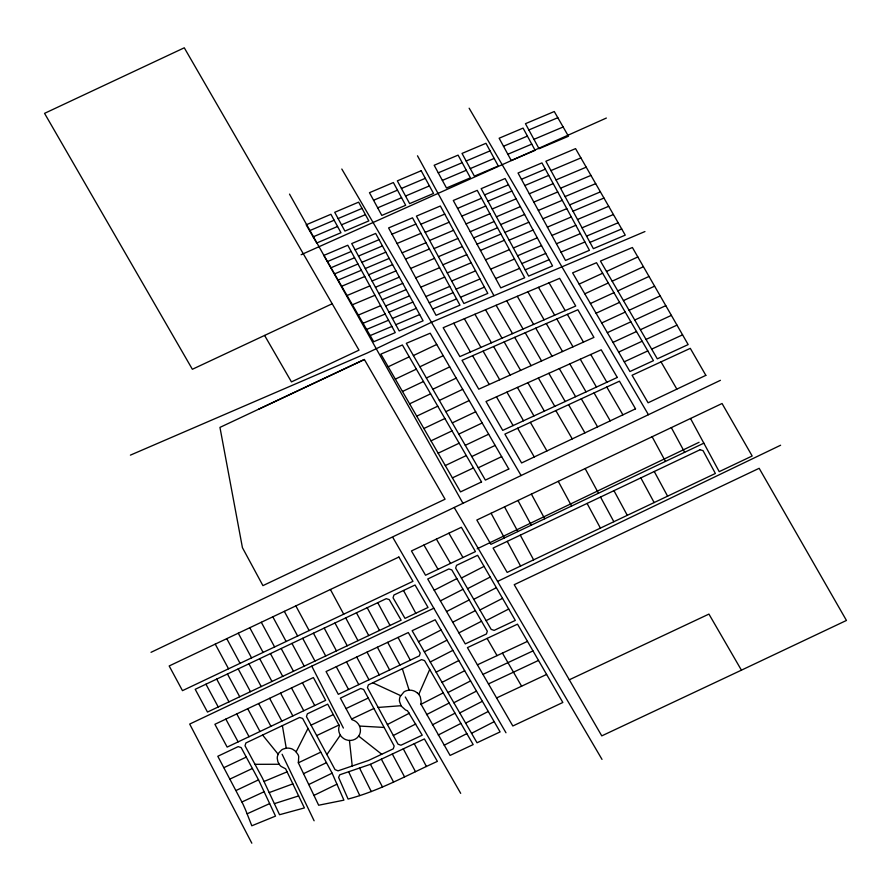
<?xml version="1.0" encoding="UTF-8"?>
<svg xmlns="http://www.w3.org/2000/svg" width="891" height="891" viewBox="0 0 891 891"><rect width="100%" height="100%" fill="white"/><g stroke="black" fill="none" stroke-linecap="round" stroke-linejoin="round"><path stroke-width="1.34" d="M417.356 692.986L415.585 691.728A10.425 9.879 26.2 0 0 414.27 691.071A11.538 10.937 26.2 0 0 412.901 690.603A10.169 9.645 26.2 0 0 410.762 690.224L407.9 690.358A10.458 9.912 26.2 0 0 405.862 690.937A10.48 9.935 26.2 0 0 403.991 691.895L400.115 696.651A11.383 10.792 26.2 0 0 399.58 698.655L399.491 699.335A11.015 10.436 26.2 0 0 399.513 701.429L401.206 706.051L405.45 709.893A10.347 9.801 26.2 0 0 407.465 710.717L422.223 735.186L400.961 745.221L398.021 744.197L367.448 687.663L368.373 684.867L421.532 659.618L424.55 660.565L473.177 744.586L450.089 755.423L420.808 703.845A10.246 9.712 26.2 0 0 421.153 701.796L420.318 696.996A10.458 9.912 26.2 0 0 419.271 695.125L418.737 694.412A11.015 10.436 26.2 0 0 417.456 692.986M298.34 762.807L298.741 756.637A10.402 9.857 26.2 0 0 298.04 754.644L295.489 751.18L292.471 749.164A10.391 9.846 26.2 0 0 290.41 748.451L289.698 748.295A11.717 11.104 26.2 0 0 288.261 748.128A10.848 10.28 26.2 0 0 286.245 748.206L283.371 748.997A10.447 9.901 26.2 0 0 281.534 750.022L278.694 753.04L277.457 756.247A10.246 9.712 26.2 0 0 277.257 758.319L277.892 761.772L279.629 764.879A11.639 11.026 26.2 0 0 281.144 766.438L285.621 768.799L304.399 807.925L279.54 814.719L262.433 778.133L245.014 745.778L245.894 742.96L282.38 725.63L299.654 717.444L302.628 718.447L332.131 773.176L343.915 800.151L318.655 805.23L298.34 762.807L320.771 752.149M418.748 694.401L429.707 669.475M296.146 751.837L308.008 728.426M358.672 736.077C361.635 731.99 360.732 725.942 357.079 722.59A10.937 10.369 26.2 0 0 355.364 721.242A10.369 9.823 26.2 0 0 353.426 720.229L352.045 719.761L340.384 698.132L360.677 688.487L363.651 689.5L368.261 698.032L394.167 746.012L393.287 748.83L368.584 760.424L338.057 770.826L335.027 769.624L306.459 716.598L307.362 713.814L327.71 704.146L339.36 725.82C337.433 730.52 339.705 736.222 344.004 738.75A11.527 10.926 26.2 0 0 345.964 739.719C350.386 741.479 355.943 740.076 358.661 736.089L381.716 754.243M326.919 754.566L340.351 735.142M461.415 578.036L484.058 566.386L515.31 620.426L494.16 630.371L491.164 629.38L455.657 568.113L456.526 565.34L477.632 555.293L484.058 566.386M473.767 599.32L496.365 587.692M418.458 641.609L477.03 742.771L500.107 731.901L435.176 619.768L412.132 630.694L418.458 641.609L441.067 629.982M479.926 609.99L502.535 598.362M458.898 632.877L481.541 621.239L487.31 631.196L486.441 633.969L465.291 643.903L427.725 579.005L448.83 568.959L451.815 569.917L481.541 621.239M486.107 620.648L508.716 609.021M430.264 661.98L452.873 650.352M442.047 682.361L464.679 670.723M420.597 704.503L443.239 692.864M387.373 724.517L409.459 713.156M453.853 702.732L476.473 691.093M393.321 735.509L415.729 723.971M432.391 724.84L455.023 713.201M459.756 712.934L482.376 701.295M465.659 723.102L488.268 711.475M471.551 733.304L494.182 721.665M434.207 590.221L456.849 578.615M440.388 600.879L463.03 589.274M467.575 588.661L490.217 577.056M446.569 611.538L469.189 599.944M452.739 622.208L475.382 610.602M424.339 651.778L446.992 640.172M436.145 672.148L458.776 660.554M447.95 692.519L470.582 680.924M426.499 714.638L449.12 703.044M460.925 723.403L438.283 735.019M444.197 745.21L466.828 733.616M308.754 784.525L332.131 773.176M313.966 795.385L336.943 784.203M497.568 581.411L780.616 445.233M477.153 548.823L699.079 442.292M303.541 773.666L326.462 762.674M151.024 652.323L720.418 380.323M413.402 355.554L436.724 344.472M419.895 366.78L443.217 355.687M426.377 377.996L449.71 366.903M432.859 389.222L456.203 378.118M409.615 403.835L430.62 393.833M439.341 400.438L462.685 389.334M445.834 411.664L469.178 400.56M423.882 428.515L444.887 418.514M452.316 422.88L475.671 411.776M458.798 434.106L482.176 422.991M438.16 453.196L459.155 443.206M465.28 445.322L488.658 434.207M445.3 465.559L466.294 455.557M471.773 456.548L495.14 445.422M478.255 467.764L501.644 456.637M436.412 539.111L411.453 550.95L425.553 575.252L475.449 551.596L461.382 527.283L436.412 539.111L450.512 563.402M703.845 443.172L490.919 544.345L476.83 520.032L722.055 403.512L752.171 455.992L719.215 471.651L690.514 418.492M216.702 679.098L195.207 689.3L207.48 712.054L401.162 620.181L389.256 599.621L386.237 598.674L216.702 679.098L228.987 701.885M415.796 613.253L405.015 618.376L393.065 597.794L393.933 595.021L415.05 585.008L428.025 607.45L415.796 613.253L403.512 590.488M433.861 608.219L189.694 724.071L251.83 843.198M225.835 719.104L214.898 724.294L227.149 747.092L325.638 700.348L313.387 677.55L225.835 719.104L238.12 741.869M336.275 666.702L408.301 632.543L420.207 653.103L419.371 655.865L338.313 694.334L326.061 671.547L336.275 666.702L348.526 689.489M388.209 366.78L409.236 356.823M395.337 379.109L416.364 369.141M402.476 391.472L423.492 381.504M416.743 416.153L437.771 406.185M430.999 440.845L452.038 430.876M452.416 477.877L473.444 467.92M311.059 725.14L333.323 714.593M346.009 708.568L368.261 698.032M316.684 735.587L338.948 725.04M351.644 719.015L373.886 708.479M236.215 790.428L258.535 779.848L275.519 816.111L251.808 825.79L245.738 810.353A77.64 73.585 26.2 0 0 244.88 808.371L243.7 805.731A76.448 72.449 26.2 0 0 242.798 803.749L217.805 756.27L238.209 746.613L241.16 747.594L258.535 779.848M741.423 670.166L846.45 620.448L759.165 468.298L514.23 584.685L601.77 735.877L741.423 670.166L708.935 614.088L569.304 679.788M258.613 409.225L364.386 359.507L445.066 499.216L262.923 585.632L242.43 547.675L219.954 427.39L364.386 359.507M223.942 767.641L246.272 757.105M230.078 779.012L252.409 768.476M482.944 674.387L512.826 725.987L562.834 702.476L517.515 624.157L467.441 647.623L482.944 674.387L532.974 650.909M488.457 683.92L538.498 660.431M496.599 697.954L546.606 674.442M381.359 759.177L424.394 738.94L437.392 761.371C408.011 774.647 379.499 790.84 348.08 799.049L338.602 777.42L339.772 774.78L370.433 764.311L381.359 759.177L393.532 781.975M332.176 303.764L192.367 369.275L44.55 113.357L184.281 47.802L358.995 350.152L291.457 381.905L264.605 335.45M477.42 664.831L527.461 641.375M579.15 284.095L602.639 273.236L653.459 360.655L629.926 371.536L572.612 272.858L596.513 262.711L602.639 273.236M606.515 271.454L637.822 256.953M612.162 281.188L657.313 358.839L688.164 344.583L632.398 247.509L600.445 261.052L612.162 281.188L643.425 266.71M617.808 290.889L649.004 276.444M596.068 313.242L619.579 302.372M623.455 300.59L654.595 286.167M601.703 322.954L625.215 312.084M629.091 310.291L660.198 295.923M634.748 320.025L665.777 305.658M612.997 342.389L636.519 331.519M640.384 329.737L671.38 315.369M618.632 352.09L642.166 341.22M646.031 339.438L676.971 325.137M624.268 361.802L647.802 350.92M651.666 349.138L682.551 334.86M584.786 293.807L608.297 282.97M590.432 303.508L613.944 292.671M607.339 332.655L630.873 321.818M241.973 801.967L264.104 791.743M247.186 813.784L269.661 803.604M606.359 118.046L301.136 254.715M499.706 379.778L478.757 389.2L462.028 360.32L577.88 309.767L593.941 337.399L499.706 379.778L483.1 351.143M516.101 198.838L492.2 208.984M584.886 241.996L560.974 252.108L518.039 173.021L541.951 162.897L589.441 250.315L565.495 260.45L560.974 252.108M371.257 791.553L359.541 768.031M382.517 787.009L370.433 764.311M512.537 333.613L459.867 356.6L443.172 327.699L559.637 278.348L575.72 306.014L512.537 333.613L496.12 305.279M130.398 455.134L367.471 352.903L431.456 322.286L644.939 231.549M421.176 170.749L397.341 180.873L409.637 203.616L433.538 193.458L421.187 170.749M466.16 161.026L490.072 150.869L498.281 165.993L474.38 176.151L462.028 153.43L485.963 143.306L490.072 150.869M503.504 146.258L527.405 136.1L535.146 150.356L511.245 160.514L499.138 138.228L523.084 128.092L527.416 136.1M309.578 230.68L334.158 220.233L340.975 232.729L316.706 243.009L306.192 224.81L330.917 214.286L334.158 220.233M338.112 218.562L344.906 231.081L368.829 220.912L358.639 202.146L334.726 212.303L338.112 218.562L362.036 208.405M405.55 196.042L429.417 185.907M470.27 168.588L494.182 158.431M313.142 236.861L337.566 226.481M341.509 224.822L365.433 214.653M327.431 261.575L351.188 251.496L395.259 332.621L373.73 341.732L323.856 255.405L347.791 245.237L351.188 251.485M355.119 249.836L379.043 239.668L423.091 320.816L399.179 330.929L351.722 243.577L375.668 233.442L379.043 239.668M420.842 224.254L444.743 214.096L487.811 293.395L463.899 303.519L416.42 216.123L440.343 206.01L444.743 214.096M330.995 267.757L354.573 257.744M397.052 243.499L420.942 233.353M361.902 262.31L385.814 252.153M529.31 193.781L553.2 183.635M466.026 223.919L489.95 213.762M429.651 240.459L453.552 230.312M496.432 216.803L520.355 206.645M368.685 274.784L392.586 264.638M470.236 231.671L494.149 221.514M434.062 248.589L457.963 238.432M473.633 237.93L497.546 227.773L524.688 277.747L500.775 287.871L453.296 200.486L477.253 190.351L497.557 227.762M375.456 287.27L399.368 277.112M477.041 244.179L500.931 234.032M504.907 232.395L528.619 276.099L552.554 265.93L505.108 178.534L481.162 188.669L504.907 232.395L528.82 222.238M442.872 264.794L466.761 254.648M480.438 250.438L504.351 240.28M547.408 227.116L571.309 216.959M382.239 299.755L406.151 289.597M447.282 272.924L471.183 262.767M485.528 259.804L509.429 249.647M513.372 247.988L537.273 237.83M551.941 235.458L575.831 225.3M451.681 281.01L475.571 270.864M389.033 312.229L412.923 302.071M425.887 296.547L449.777 286.401M490.607 269.171L514.519 259.014M456.092 289.141L479.993 278.983M429.284 302.806L453.174 292.66L459.968 305.168L436.067 315.325L388.599 227.94L412.511 217.816L453.174 292.66M521.836 263.58L545.76 253.423M495.697 278.538L519.598 268.38M395.804 324.703L419.706 314.556M432.67 309.066L456.571 298.919M525.222 269.839L549.157 259.671M528.853 129.952L539.044 148.719L568.458 136.245L554.269 111.531L525.456 123.693L528.853 129.952L557.822 117.712M373.574 200.263L397.486 190.151M401.44 188.446L425.319 178.334M438.261 172.832L462.195 162.697L470.415 177.821L446.48 187.99L434.162 165.258L458.097 155.123L462.206 162.697M533.965 139.341L563.145 126.979M442.37 180.383L466.316 170.259M377.684 207.826L381.805 215.422L405.672 205.286L393.377 182.544L369.464 192.701L377.684 207.826L401.585 197.713M507.859 154.254L531.771 144.13M391.995 234.188L415.908 224.075M484.559 194.917L508.505 184.782M521.424 179.28L545.348 169.156M457.595 208.394L481.519 198.27M550.961 170.582L580.91 157.919M487.956 201.177L511.902 191.042M524.832 185.54L548.745 175.416M358.494 256.062L382.439 245.927M461.805 216.145L485.74 206.01M425.23 232.339L449.153 222.215M334.548 273.905L357.97 264.003M402.131 252.821L426.043 242.708M338.112 280.086L361.378 270.251M365.299 268.536L389.211 258.412M533.809 202.09L557.744 191.966M405.528 259.081L429.429 248.968M341.687 286.267L364.787 276.511M500.664 224.577L524.61 214.453M538.364 210.432L562.277 200.308M372.059 281.01L395.983 270.897M410.606 268.458L434.518 258.334M438.461 256.675L462.373 246.551M569.605 204.908L600.411 191.866M542.886 218.774L566.799 208.65M378.842 293.495L402.765 283.371M415.696 277.825L439.608 267.701M573.002 211.167L603.953 198.058M509.117 240.18L533.074 230.045M577.513 219.476L593.373 248.667L625.259 235.146L575.564 148.619L545.882 161.249L577.513 219.476L608.698 206.3M420.786 287.192L444.687 277.079M385.614 305.981L409.548 295.845M582.046 227.818L613.409 214.519M517.582 255.773L541.528 245.638M556.441 243.766L580.364 233.642M586.556 236.126L618.154 222.772M392.408 318.455L416.32 308.331M589.953 242.374L621.706 228.954M460.502 297.26L484.414 287.136M556.029 179.915L586.222 167.185M560.539 188.224L590.945 175.404M565.083 196.566L595.689 183.646M347.045 295.522L369.888 285.911M352.379 304.778L374.966 295.277M358.327 315.08L380.646 305.702M370.188 335.573L391.906 326.429M363.082 323.277L385.179 314.044M366.624 329.436L388.532 320.237M264.014 781.485L287.08 771.862M269.193 792.589L292.849 783.891M274.383 803.649L298.63 795.93M378.14 707.443L400.972 705.717M254.993 764.322L279.184 764.266M359.519 726.054L384.132 727.446M372.783 682.762L400.594 695.615M262.6 735.053L278.115 754.165M454.198 507.491L602.004 759.388M469.134 108.212L648.425 414.705M341.81 169.034L521.101 475.527M661.022 361.869L676.848 389.111M590.744 354.495L606.871 382.261M549.056 282.837L565.184 310.614M567.355 314.367L583.471 342.111M606.793 387.039L622.909 414.827M538.476 287.336L554.659 315.214M556.819 318.956L573.002 346.822M580.264 359.207L596.447 387.073M594.052 392.92L610.246 420.842M569.795 363.907L586.033 391.884M527.884 291.814L544.111 319.802M546.283 323.556L562.522 351.533M581.311 398.812L597.583 426.867M517.292 296.291L533.586 324.402M535.758 328.155L552.041 356.244M559.314 368.607L575.619 396.695M568.581 404.692L584.919 432.881M548.834 373.318L565.195 401.507M506.701 300.779L523.062 329.002M525.222 332.755L541.572 360.955M538.364 378.018L554.781 406.329M555.839 410.573L572.256 438.895M527.884 382.718L544.356 411.141M517.415 387.418L533.943 415.952M530.368 422.345L546.929 450.935M502.435 653.103L521.603 686.204M487.099 638.424L497.067 655.62M423.938 545.036L438.027 569.327M514.686 337.344L531.092 365.655M485.528 309.756L502.001 338.201M504.15 341.932L520.622 370.378M474.936 314.245L491.453 342.779M493.625 346.532L510.142 375.089M464.356 318.744L480.928 347.39M506.934 392.129L523.529 420.764M517.626 428.226L534.266 456.949M496.465 396.829L513.105 425.575M453.764 323.221L470.403 351.99M472.598 355.732L489.215 384.466M448.897 533.208L462.964 557.51M392.886 537.563L505.977 732.77M405.294 696.996L460.692 793.346M289.519 194.115L462.975 503.315M417.489 155.791L493.97 295.712M652.123 436.735L665.454 461.415M585.142 468.566L598.474 493.246M587.08 503.426L600.411 528.096M558.267 481.329L571.599 506.01M531.392 494.104L544.735 518.774M517.961 500.486L531.292 525.167M520.288 535.157L533.62 559.838M504.529 506.868L517.86 531.548M507.246 541.36L520.567 566.041M491.086 513.249L504.429 537.93M671.324 427.613L684.644 452.294M654.261 471.506L667.593 496.176M640.829 477.888L654.15 502.569M613.955 490.651L627.286 515.332M600.523 497.033L613.843 521.714M398.032 637.421L410.294 660.175M377.762 602.706L390.035 625.46M387.685 642.322L399.959 665.076M367.203 607.718L379.477 630.472M356.456 612.808L368.729 635.561M330.405 589.508L343.703 614.189M345.708 617.909L357.982 640.674M356.712 657.023L368.974 679.777M334.96 622.998L347.234 645.775M346.499 661.879L358.761 684.622M313.432 633.223L325.716 655.988M295.845 605.902L309.155 630.572M302.684 638.312L314.957 661.077M284.329 611.36L297.639 636.029M291.936 643.413L304.21 666.167M272.813 616.817L286.122 641.487M302.428 682.773L314.712 705.538M281.188 648.514L293.473 671.279M261.297 622.274L274.606 646.955M291.491 687.952L303.764 710.728M270.441 653.604L282.714 676.38M249.781 627.743L263.09 652.412M280.554 693.142L292.838 715.918M259.693 658.705L271.967 681.47M238.276 633.2L251.574 657.881M248.945 663.806L261.23 686.582M226.76 638.658L240.058 663.338M258.646 703.534L270.931 726.321M238.198 668.907L250.471 691.672M215.243 644.115L228.541 668.796M247.709 708.724L259.994 731.489M227.45 674.008L239.724 696.762M236.772 713.914L249.057 736.701M205.955 684.199L218.228 706.975M377.383 647.222L389.623 669.987M367.047 652.123L379.276 674.888M324.213 628.099L336.453 650.875M269.617 698.321L281.868 721.12M414.259 743.718L426.433 766.516M403.3 748.852L415.484 771.673M392.318 754.042L404.525 776.818M311.772 666.145L343.391 728.058M282.113 754.243L314.111 820.778M348.637 771.762L359.764 795.574M402.342 668.729L409.125 690.202M282.38 725.63L286.245 748.206M349.45 740.466L352.223 765.993M635.528 408.835L521.603 462.964L504.885 434.117L619.457 381.181L635.528 408.835M705.85 375.356L648.091 402.788L632.075 375.256L690.291 348.348L705.85 375.356M398.878 557.031L169.179 665.967L182.477 690.648L412.967 581.333L398.878 557.031M700.137 449.71L493.079 548.088L507.168 572.412L715.384 473.466L703.077 450.69L700.137 449.71M481.541 481.942L460.513 491.899L380.88 354.117L402.398 344.984L481.541 481.942M508.794 468.989L485.372 480.093L406.329 343.325L430.219 333.212L508.794 468.989M617.285 377.45L502.724 430.375L486.007 401.518L601.213 349.795L617.285 377.45"/></g></svg>
